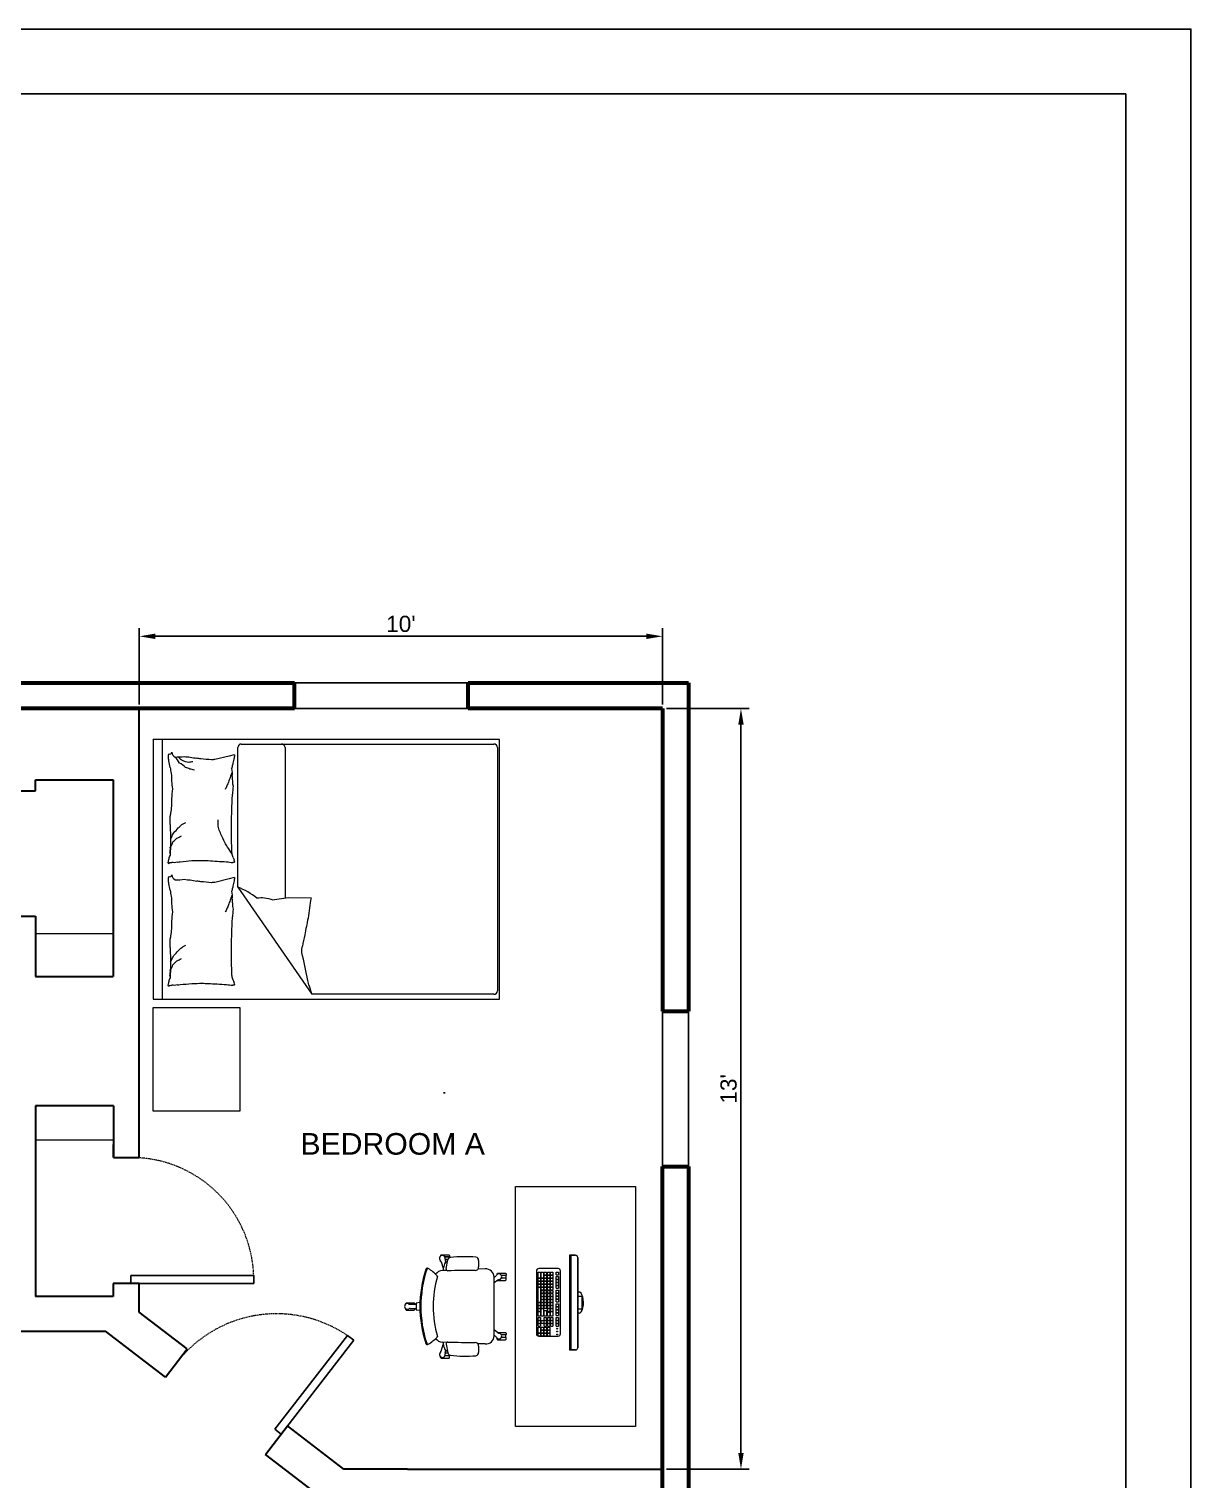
# Model space of a CAD drawing. Header units: millimetres. Extents: x 148 to 2418, y -847 to 707.
# Drawn here: x 1177.7 to 1446.6, y 371.4 to 707.1 of the extents above; entities that cross this region are included whole.
import ezdxf

# ---------------------------------------------------------------- set-up
doc = ezdxf.new("R2010")
doc.units = ezdxf.units.MM
doc.linetypes.add('ACAD_ISO03W100', pattern=[30, 12, -18])
for name, color, linetype in [('A-DETL-FINE', 250, 'Continuous'), ('A-DETL-LITE', 250, 'Continuous'), ('A-DIMS-CRIT', 250, 'Continuous'), ('A-ROOM-NAME', 250, 'Continuous'), ('A-WALL-EXTR-HEVY', 250, 'Continuous'), ('A-WALL-INTR-MEDM', 250, 'Continuous'), ('Title Blocks', 250, 'Continuous')]:
    doc.layers.add(name, color=color, linetype=linetype)
doc.styles.add('DIM_FONT', font='SIMPLEX.shx', dxfattribs={"width": 0.8})
doc.styles.get("Standard").update_dxf_attribs({"font": 'Arial.ttf'})
doc.dimstyles.new('ISO-25', dxfattribs={"dimtxt": 2.5, "dimasz": 2.5, "dimexe": 1.25, "dimexo": 0.625, "dimtad": 1, "dimtxsty": 'Standard', "dimcen": 2.5, "dimadec": 0, "dimazin": 0, "dimtfac": 1, "dimtmove": 0, "dimatfit": 3, "dimfxl": 1, "dimarcsym": 0})

# ---------------------------------------------------------------- blocks, each defined once
blk = doc.blocks.new('*D16')
at = {"layer": 'A-DIMS-CRIT', "color": 0, "lineweight": -2, "transparency": 16777216}
for p, q in [((1203.24, 550.82), (1203.24, 568.49)), ((1324.31, 550.82), (1324.31, 568.49)), ((1206.99, 566.61), (1320.56, 566.61))]:
    blk.add_line(p, q, dxfattribs=at)
at = {"layer": 'A-DIMS-CRIT', "color": 0, "transparency": 16777216}
for points in [[(1206.99, 567.24), (1206.99, 565.99), (1203.24, 566.61)], [(1320.56, 567.24), (1320.56, 565.99), (1324.31, 566.61)]]:
    blk.add_solid(points, dxfattribs=at)
at = {"layer": 'Defpoints', "color": 0, "transparency": 16777216}
for p in [(1324.31, 566.61), (1203.24, 549.89), (1324.31, 549.89)]:
    blk.add_point(p, dxfattribs=at)
at = {"layer": 'A-DIMS-CRIT', "color": 0, "transparency": 16777216, "insert": (1263.77, 569.47), "char_height": 3.75, "attachment_point": 5}
blk.add_mtext("10'", dxfattribs=at)
blk = doc.blocks.new('*D17')
at = {"layer": 'A-DIMS-CRIT', "color": 0, "lineweight": -2, "transparency": 16777216}
for p, q in [((1325.25, 549.89), (1344.33, 549.89)), ((1342.45, 546.14), (1342.45, 377.66)), ((1325.25, 373.91), (1344.33, 373.91))]:
    blk.add_line(p, q, dxfattribs=at)
at = {"layer": 'A-DIMS-CRIT', "color": 0, "transparency": 16777216}
for points in [[(1341.83, 546.14), (1343.08, 546.14), (1342.45, 549.89)], [(1341.83, 377.66), (1343.08, 377.66), (1342.45, 373.91)]]:
    blk.add_solid(points, dxfattribs=at)
at = {"layer": 'Defpoints', "color": 0, "transparency": 16777216}
for p in [(1324.31, 549.89), (1324.31, 373.91), (1342.45, 373.91)]:
    blk.add_point(p, dxfattribs=at)
at = {"layer": 'A-DIMS-CRIT', "color": 0, "transparency": 16777216, "insert": (1339.6, 461.9), "char_height": 3.75, "attachment_point": 5, "rotation": 90}
blk.add_mtext("13'", dxfattribs=at)

msp = doc.modelspace()

# ---------------------------------------------------------------- linework, layer by layer
msp.add_line((1273.598, 461), (1273.995, 461.005))
at = {"layer": 'A-DETL-FINE', "lineweight": 9}
for p, q in [((1038.509, 555.86), (1330.281, 555.86)), ((1286.58, 542.726), (1206.476, 542.726)), ((1206.476, 542.726), (1206.476, 482.648)), ((1208.573, 542.726), (1208.573, 482.648)), ((1226.043, 508.542), (1226.043, 540.891)), ((1226.844, 541.692), (1285.291, 541.692)), ((1236.961, 540.891), (1236.961, 506.067)), ((1286.092, 540.891), (1286.092, 484.587)), ((1286.58, 482.648), (1286.58, 542.726)), ((1224.031, 538.907), (1220.724, 538.079)), ((1225.234, 539.208), (1224.031, 538.907)), ((1224.031, 510.5), (1220.724, 509.673)), ((1225.234, 510.801), (1224.031, 510.5)), ((1226.043, 508.542), (1243.161, 483.786)), ((1233.958, 505.637), (1237.78, 506.184)), ((1237.78, 506.184), (1242.992, 506.114)), ((1179.24, 497.887), (1197.24, 497.887)), ((1285.291, 483.786), (1243.161, 483.786)), ((1206.476, 482.648), (1286.58, 482.648)), ((1206.476, 480.75), (1226.502, 480.75)), ((1206.476, 456.719), (1206.476, 480.75)), ((1226.502, 480.75), (1226.502, 456.719)), ((1226.502, 456.719), (1206.476, 456.719)), ((1197.241, 450.007), (1179.241, 450.007)), ((1290.272, 383.826), (1290.272, 439.349)), ((1290.272, 439.349), (1318.034, 439.349)), ((1318.034, 439.349), (1318.034, 383.826)), ((1303.124, 423.405), (1302.755, 423.405)), ((1302.755, 423.405), (1302.755, 401.511)), ((1303.124, 423.405), (1304.165, 423.405)), ((1304.165, 423.405), (1303.124, 423.405)), ((1303.124, 423.405), (1303.124, 401.511)), ((1303.124, 401.511), (1303.124, 423.405)), ((1274.21, 420.317), (1274.619, 422.342)), ((1295.133, 419.796), (1295.133, 405.221)), ((1300.164, 420.317), (1295.653, 420.317)), ((1300.685, 405.221), (1300.685, 419.796)), ((1304.685, 422.884), (1304.685, 402.032)), ((1304.685, 402.032), (1304.685, 422.884)), ((1295.536, 418.192), (1295.536, 419.505)), ((1295.536, 419.505), (1296.085, 419.505)), ((1295.536, 418.192), (1295.536, 418.804)), ((1295.536, 418.192), (1296.085, 418.192)), ((1295.536, 418.103), (1296.085, 418.103)), ((1295.536, 417.491), (1295.536, 418.103)), ((1295.536, 418.103), (1296.085, 418.103)), ((1295.536, 417.491), (1296.085, 417.491)), ((1295.536, 417.402), (1296.085, 417.402)), ((1295.536, 416.79), (1295.536, 417.402)), ((1295.536, 417.402), (1296.085, 417.402)), ((1295.536, 416.79), (1296.085, 416.79)), ((1295.536, 416.7), (1296.085, 416.7)), ((1295.536, 416.088), (1295.536, 416.7)), ((1295.536, 416.7), (1296.085, 416.7)), ((1296.085, 419.505), (1296.085, 418.192)), ((1296.085, 418.804), (1296.085, 418.192)), ((1296.085, 418.103), (1296.085, 417.491)), ((1296.085, 417.402), (1296.085, 416.79)), ((1296.085, 416.7), (1296.085, 416.088)), ((1296.194, 418.192), (1296.194, 419.505)), ((1296.194, 419.505), (1296.742, 419.505)), ((1296.194, 418.192), (1296.194, 418.804)), ((1296.194, 418.192), (1296.742, 418.192)), ((1296.194, 418.103), (1296.742, 418.103)), ((1296.194, 417.491), (1296.194, 418.103)), ((1296.194, 418.103), (1296.742, 418.103)), ((1296.194, 417.491), (1296.742, 417.491)), ((1296.194, 417.402), (1296.742, 417.402)), ((1296.194, 416.79), (1296.194, 417.402)), ((1296.194, 417.402), (1296.742, 417.402)), ((1296.194, 416.79), (1296.742, 416.79)), ((1296.194, 416.7), (1296.742, 416.7)), ((1296.194, 416.088), (1296.194, 416.7)), ((1296.194, 416.7), (1296.742, 416.7)), ((1296.742, 419.505), (1296.742, 418.192)), ((1296.742, 418.804), (1296.742, 418.192)), ((1296.742, 418.103), (1296.742, 417.491)), ((1296.742, 417.402), (1296.742, 416.79)), ((1296.742, 416.7), (1296.742, 416.088)), ((1296.933, 418.894), (1296.933, 419.505)), ((1296.933, 419.505), (1297.482, 419.505)), ((1296.933, 418.894), (1297.482, 418.894)), ((1296.933, 418.804), (1297.482, 418.804)), ((1296.933, 418.192), (1296.933, 418.804)), ((1296.933, 418.804), (1297.482, 418.804)), ((1296.933, 418.192), (1297.482, 418.192)), ((1296.933, 418.103), (1297.482, 418.103)), ((1296.933, 417.491), (1296.933, 418.103)), ((1296.933, 418.103), (1297.482, 418.103)), ((1296.933, 417.491), (1297.482, 417.491)), ((1296.933, 417.402), (1297.482, 417.402)), ((1296.933, 416.79), (1296.933, 417.402)), ((1296.933, 417.402), (1297.482, 417.402)), ((1296.933, 416.79), (1297.482, 416.79)), ((1296.933, 416.7), (1297.482, 416.7)), ((1296.933, 416.088), (1296.933, 416.7)), ((1296.933, 416.7), (1297.482, 416.7)), ((1297.482, 419.505), (1297.482, 418.894)), ((1297.482, 418.804), (1297.482, 418.192)), ((1297.482, 418.103), (1297.482, 417.491)), ((1297.482, 417.402), (1297.482, 416.79)), ((1297.482, 416.7), (1297.482, 416.088)), ((1297.658, 418.894), (1297.658, 419.505)), ((1297.658, 419.505), (1298.207, 419.505)), ((1297.658, 418.894), (1298.207, 418.894)), ((1297.658, 418.804), (1298.207, 418.804)), ((1297.658, 418.192), (1297.658, 418.804)), ((1297.658, 418.804), (1298.207, 418.804)), ((1297.658, 418.192), (1298.207, 418.192)), ((1297.658, 418.103), (1298.207, 418.103)), ((1297.658, 417.491), (1297.658, 418.103)), ((1297.658, 418.103), (1298.207, 418.103)), ((1297.658, 417.491), (1298.207, 417.491)), ((1297.658, 417.402), (1298.207, 417.402)), ((1297.658, 416.79), (1297.658, 417.402)), ((1297.658, 417.402), (1298.207, 417.402)), ((1297.658, 416.79), (1298.207, 416.79)), ((1297.658, 416.7), (1298.207, 416.7)), ((1297.658, 416.088), (1297.658, 416.7)), ((1297.658, 416.7), (1298.207, 416.7)), ((1298.207, 419.505), (1298.207, 418.894)), ((1298.207, 418.804), (1298.207, 418.192)), ((1298.207, 418.103), (1298.207, 417.491)), ((1298.207, 417.402), (1298.207, 416.79)), ((1298.207, 416.7), (1298.207, 416.088)), ((1298.412, 418.894), (1298.412, 419.505)), ((1298.412, 419.505), (1298.961, 419.505)), ((1298.412, 418.894), (1298.961, 418.894)), ((1298.412, 418.804), (1298.961, 418.804)), ((1298.412, 418.192), (1298.412, 418.804)), ((1298.412, 418.804), (1298.961, 418.804)), ((1298.412, 418.192), (1298.961, 418.192)), ((1298.412, 418.103), (1298.961, 418.103)), ((1298.412, 417.491), (1298.412, 418.103)), ((1298.412, 418.103), (1298.961, 418.103)), ((1298.412, 417.491), (1298.961, 417.491)), ((1298.412, 417.402), (1298.961, 417.402)), ((1298.412, 416.79), (1298.412, 417.402)), ((1298.412, 417.402), (1298.961, 417.402)), ((1298.412, 416.79), (1298.961, 416.79)), ((1298.412, 416.7), (1298.961, 416.7)), ((1298.412, 416.088), (1298.412, 416.7)), ((1298.412, 416.7), (1298.961, 416.7)), ((1298.961, 419.505), (1298.961, 418.894)), ((1298.961, 418.804), (1298.961, 418.192)), ((1298.961, 418.103), (1298.961, 417.491)), ((1298.961, 417.402), (1298.961, 416.79)), ((1298.961, 416.7), (1298.961, 416.088)), ((1299.683, 418.894), (1299.683, 419.505)), ((1299.683, 419.505), (1300.232, 419.505)), ((1299.683, 418.894), (1300.232, 418.894)), ((1299.683, 418.504), (1300.232, 418.504)), ((1299.683, 417.892), (1299.683, 418.504)), ((1299.683, 418.504), (1300.232, 418.504)), ((1299.683, 417.892), (1300.232, 417.892)), ((1299.683, 417.803), (1300.232, 417.803)), ((1299.683, 417.191), (1299.683, 417.803)), ((1299.683, 417.803), (1300.232, 417.803)), ((1299.683, 417.191), (1300.232, 417.191)), ((1299.683, 417.102), (1300.232, 417.102)), ((1299.683, 416.49), (1299.683, 417.102)), ((1299.683, 417.102), (1300.232, 417.102)), ((1299.683, 416.49), (1300.232, 416.49)), ((1299.683, 416.4), (1300.232, 416.4)), ((1299.683, 415.788), (1299.683, 416.4)), ((1299.683, 416.4), (1300.232, 416.4)), ((1300.232, 419.505), (1300.232, 418.894)), ((1300.232, 418.504), (1300.232, 417.892)), ((1300.232, 417.803), (1300.232, 417.191)), ((1300.232, 417.102), (1300.232, 416.49)), ((1300.232, 416.4), (1300.232, 415.788)), ((1295.536, 416.088), (1296.085, 416.088)), ((1295.536, 415.999), (1296.085, 415.999)), ((1295.536, 415.387), (1295.536, 415.999)), ((1295.536, 415.999), (1296.085, 415.999)), ((1295.536, 412.582), (1295.536, 415.999)), ((1295.536, 414.686), (1295.536, 415.298)), ((1295.536, 413.985), (1295.536, 414.596)), ((1295.536, 413.283), (1295.536, 413.895)), ((1296.085, 415.999), (1296.085, 415.387)), ((1296.085, 415.999), (1296.085, 412.582)), ((1296.085, 415.298), (1296.085, 414.686)), ((1296.085, 414.596), (1296.085, 413.985)), ((1296.085, 413.895), (1296.085, 413.283)), ((1296.194, 416.088), (1296.742, 416.088)), ((1296.194, 415.999), (1296.742, 415.999)), ((1296.194, 415.387), (1296.194, 415.999)), ((1296.194, 415.999), (1296.742, 415.999)), ((1296.194, 415.387), (1296.742, 415.387)), ((1296.194, 415.298), (1296.742, 415.298)), ((1296.194, 414.686), (1296.194, 415.298)), ((1296.194, 415.298), (1296.742, 415.298)), ((1296.194, 414.686), (1296.742, 414.686)), ((1296.194, 414.596), (1296.742, 414.596)), ((1296.194, 413.985), (1296.194, 414.596)), ((1296.194, 414.596), (1296.742, 414.596)), ((1296.194, 413.985), (1296.742, 413.985)), ((1296.194, 413.895), (1296.742, 413.895)), ((1296.194, 413.283), (1296.194, 413.895)), ((1296.194, 413.895), (1296.742, 413.895)), ((1296.194, 413.283), (1296.742, 413.283)), ((1296.194, 413.194), (1296.742, 413.194)), ((1296.194, 412.582), (1296.194, 413.194)), ((1296.194, 413.194), (1296.742, 413.194)), ((1296.742, 415.999), (1296.742, 415.387)), ((1296.742, 415.298), (1296.742, 414.686)), ((1296.742, 414.596), (1296.742, 413.985)), ((1296.742, 413.895), (1296.742, 413.283)), ((1296.742, 413.194), (1296.742, 412.582)), ((1296.933, 416.088), (1297.482, 416.088)), ((1296.933, 415.999), (1297.482, 415.999)), ((1296.933, 415.387), (1296.933, 415.999)), ((1296.933, 415.999), (1297.482, 415.999)), ((1296.933, 415.387), (1297.482, 415.387)), ((1296.933, 415.298), (1297.482, 415.298)), ((1296.933, 414.686), (1296.933, 415.298)), ((1296.933, 415.298), (1297.482, 415.298)), ((1296.933, 414.686), (1297.482, 414.686)), ((1296.933, 414.596), (1297.482, 414.596)), ((1296.933, 413.985), (1296.933, 414.596)), ((1296.933, 414.596), (1297.482, 414.596)), ((1296.933, 413.985), (1297.482, 413.985)), ((1296.933, 413.895), (1297.482, 413.895)), ((1296.933, 413.283), (1296.933, 413.895)), ((1296.933, 413.895), (1297.482, 413.895)), ((1296.933, 413.283), (1297.482, 413.283)), ((1296.933, 413.194), (1297.482, 413.194)), ((1296.933, 412.582), (1296.933, 413.194)), ((1296.933, 413.194), (1297.482, 413.194)), ((1297.482, 415.999), (1297.482, 415.387)), ((1297.482, 415.298), (1297.482, 414.686)), ((1297.482, 414.596), (1297.482, 413.985)), ((1297.482, 413.895), (1297.482, 413.283)), ((1297.482, 413.194), (1297.482, 412.582)), ((1297.658, 416.088), (1298.207, 416.088)), ((1297.658, 415.999), (1298.207, 415.999)), ((1297.658, 415.387), (1297.658, 415.999)), ((1297.658, 415.999), (1298.207, 415.999)), ((1297.658, 415.387), (1298.207, 415.387)), ((1297.658, 415.298), (1298.207, 415.298)), ((1297.658, 414.686), (1297.658, 415.298)), ((1297.658, 415.298), (1298.207, 415.298)), ((1297.658, 414.686), (1298.207, 414.686)), ((1297.658, 414.596), (1298.207, 414.596)), ((1297.658, 413.985), (1297.658, 414.596)), ((1297.658, 414.596), (1298.207, 414.596)), ((1297.658, 413.985), (1298.207, 413.985)), ((1297.658, 413.895), (1298.207, 413.895)), ((1297.658, 413.283), (1297.658, 413.895)), ((1297.658, 413.895), (1298.207, 413.895)), ((1297.658, 413.283), (1298.207, 413.283)), ((1297.658, 413.194), (1298.207, 413.194)), ((1297.658, 412.582), (1297.658, 413.194)), ((1297.658, 413.194), (1298.207, 413.194)), ((1298.207, 415.999), (1298.207, 415.387)), ((1298.207, 415.298), (1298.207, 414.686)), ((1298.207, 414.596), (1298.207, 413.985)), ((1298.207, 413.895), (1298.207, 413.283)), ((1298.207, 413.194), (1298.207, 412.582)), ((1298.412, 416.088), (1298.961, 416.088)), ((1298.412, 415.999), (1298.961, 415.999)), ((1298.412, 415.387), (1298.412, 415.999)), ((1298.412, 415.999), (1298.961, 415.999)), ((1298.412, 415.387), (1298.961, 415.387)), ((1298.412, 415.298), (1298.961, 415.298)), ((1298.412, 414.686), (1298.412, 415.298)), ((1298.412, 415.298), (1298.961, 415.298)), ((1298.412, 414.686), (1298.961, 414.686)), ((1298.412, 414.596), (1298.961, 414.596)), ((1298.412, 413.985), (1298.412, 414.596)), ((1298.412, 414.596), (1298.961, 414.596)), ((1298.412, 413.985), (1298.961, 413.985)), ((1298.412, 413.895), (1298.961, 413.895)), ((1298.412, 413.283), (1298.412, 413.895)), ((1298.412, 413.895), (1298.961, 413.895)), ((1298.412, 413.283), (1298.961, 413.283)), ((1298.412, 413.194), (1298.961, 413.194)), ((1298.412, 412.582), (1298.412, 413.194)), ((1298.412, 413.194), (1298.961, 413.194)), ((1298.961, 415.999), (1298.961, 415.387)), ((1298.961, 415.298), (1298.961, 414.686)), ((1298.961, 414.596), (1298.961, 413.985)), ((1298.961, 413.895), (1298.961, 413.283)), ((1298.961, 413.194), (1298.961, 412.582)), ((1299.683, 415.788), (1300.232, 415.788)), ((1299.683, 415.36), (1300.232, 415.36)), ((1299.683, 414.748), (1299.683, 415.36)), ((1299.683, 415.36), (1300.232, 415.36)), ((1299.683, 414.748), (1300.232, 414.748)), ((1299.683, 414.659), (1300.232, 414.659)), ((1299.683, 414.047), (1299.683, 414.659)), ((1299.683, 414.659), (1300.232, 414.659)), ((1299.683, 414.047), (1300.232, 414.047)), ((1299.683, 413.958), (1300.232, 413.958)), ((1299.683, 413.346), (1299.683, 413.958)), ((1299.683, 413.958), (1300.232, 413.958)), ((1299.683, 413.346), (1300.232, 413.346)), ((1299.683, 413.256), (1300.232, 413.256)), ((1299.683, 412.644), (1299.683, 413.256)), ((1299.683, 413.256), (1300.232, 413.256)), ((1300.232, 415.36), (1300.232, 414.748)), ((1300.232, 414.659), (1300.232, 414.047)), ((1300.232, 413.958), (1300.232, 413.346)), ((1300.232, 413.256), (1300.232, 412.644)), ((1304.969, 414.909), (1304.685, 414.909)), ((1304.685, 410.946), (1304.685, 413.97)), ((1304.685, 413.97), (1305.628, 413.97)), ((1305.628, 413.97), (1305.628, 410.946)), ((1268.183, 412.478), (1267.282, 412.346)), ((1267.282, 412.346), (1267.282, 410.817)), ((1267.282, 410.817), (1268.183, 410.685)), ((1295.536, 412.582), (1296.085, 412.582)), ((1295.536, 412.493), (1296.085, 412.493)), ((1295.536, 411.881), (1295.536, 412.493)), ((1295.536, 412.493), (1296.085, 412.493)), ((1295.536, 411.881), (1296.085, 411.881)), ((1295.536, 411.791), (1296.085, 411.791)), ((1295.536, 411.179), (1295.536, 411.791)), ((1295.536, 411.791), (1296.085, 411.791)), ((1295.536, 411.179), (1296.085, 411.179)), ((1295.536, 410.478), (1295.536, 411.09)), ((1295.536, 411.09), (1296.08, 411.09)), ((1295.536, 411.09), (1296.085, 411.09)), ((1295.536, 410.478), (1295.536, 411.09)), ((1295.536, 411.09), (1296.085, 411.09)), ((1295.536, 410.478), (1296.085, 410.478)), ((1295.536, 409.359), (1295.536, 410.387)), ((1295.536, 410.387), (1296.085, 410.387)), ((1296.085, 412.493), (1296.085, 411.881)), ((1296.085, 411.791), (1296.085, 411.179)), ((1296.085, 411.09), (1296.085, 410.478)), ((1296.085, 410.387), (1296.085, 409.359)), ((1296.194, 412.582), (1296.742, 412.582)), ((1296.194, 412.493), (1296.742, 412.493)), ((1296.194, 411.881), (1296.194, 412.493)), ((1296.194, 412.493), (1296.742, 412.493)), ((1296.194, 411.881), (1296.742, 411.881)), ((1296.194, 411.791), (1296.742, 411.791)), ((1296.194, 411.179), (1296.194, 411.791)), ((1296.194, 411.791), (1296.742, 411.791)), ((1296.194, 411.179), (1296.742, 411.179)), ((1296.194, 409.359), (1296.194, 411.09)), ((1296.194, 411.09), (1296.737, 411.09)), ((1296.737, 411.09), (1296.737, 409.359)), ((1296.742, 412.493), (1296.742, 411.881)), ((1296.742, 411.791), (1296.742, 411.179)), ((1296.928, 409.359), (1296.928, 410.651)), ((1296.928, 410.651), (1297.477, 410.651)), ((1296.933, 412.582), (1297.482, 412.582)), ((1296.933, 412.493), (1297.482, 412.493)), ((1296.933, 411.881), (1296.933, 412.493)), ((1296.933, 412.493), (1297.482, 412.493)), ((1296.933, 411.881), (1297.482, 411.881)), ((1296.933, 411.791), (1297.482, 411.791)), ((1296.933, 411.179), (1296.933, 411.791)), ((1296.933, 411.791), (1297.482, 411.791)), ((1296.933, 411.179), (1297.482, 411.179)), ((1297.477, 410.651), (1297.477, 409.359)), ((1297.482, 412.493), (1297.482, 411.881)), ((1297.482, 411.791), (1297.482, 411.179)), ((1297.653, 409.359), (1297.653, 410.257)), ((1297.653, 410.257), (1298.202, 410.257)), ((1297.658, 412.582), (1298.207, 412.582)), ((1297.658, 412.493), (1298.207, 412.493)), ((1297.658, 411.881), (1297.658, 412.493)), ((1297.658, 412.493), (1298.207, 412.493)), ((1297.658, 411.881), (1298.207, 411.881)), ((1297.658, 411.791), (1298.207, 411.791)), ((1297.658, 411.179), (1297.658, 411.791)), ((1297.658, 411.791), (1298.207, 411.791)), ((1297.658, 411.179), (1298.207, 411.179)), ((1297.658, 411.09), (1298.207, 411.09)), ((1297.658, 410.478), (1297.658, 411.09)), ((1297.658, 411.09), (1298.207, 411.09)), ((1297.658, 410.478), (1298.207, 410.478)), ((1298.202, 410.257), (1298.202, 409.359)), ((1298.207, 412.493), (1298.207, 411.881)), ((1298.207, 411.791), (1298.207, 411.179)), ((1298.207, 411.09), (1298.207, 410.478)), ((1298.407, 409.359), (1298.407, 410.377)), ((1298.407, 410.377), (1298.956, 410.377)), ((1298.412, 412.582), (1298.961, 412.582)), ((1298.412, 412.493), (1298.961, 412.493)), ((1298.412, 411.881), (1298.412, 412.493)), ((1298.412, 412.493), (1298.961, 412.493)), ((1298.412, 411.881), (1298.961, 411.881)), ((1298.412, 411.791), (1298.961, 411.791)), ((1298.412, 411.179), (1298.412, 411.791)), ((1298.412, 411.791), (1298.961, 411.791)), ((1298.412, 411.179), (1298.961, 411.179)), ((1298.412, 411.09), (1298.961, 411.09)), ((1298.412, 410.478), (1298.412, 411.09)), ((1298.412, 411.09), (1298.961, 411.09)), ((1298.412, 410.478), (1298.961, 410.478)), ((1298.956, 410.377), (1298.956, 409.359)), ((1298.961, 412.493), (1298.961, 411.881)), ((1298.961, 411.791), (1298.961, 411.179)), ((1298.961, 411.09), (1298.961, 410.478)), ((1299.682, 412.203), (1300.231, 412.203)), ((1299.682, 411.591), (1299.682, 412.203)), ((1299.682, 412.203), (1300.231, 412.203)), ((1299.682, 411.591), (1300.231, 411.591)), ((1299.682, 411.502), (1300.231, 411.502)), ((1299.682, 410.89), (1299.682, 411.502)), ((1299.682, 411.502), (1300.231, 411.502)), ((1299.682, 410.89), (1300.231, 410.89)), ((1299.683, 412.644), (1300.232, 412.644)), ((1299.683, 410.801), (1300.232, 410.801)), ((1299.683, 410.189), (1299.683, 410.801)), ((1299.683, 410.801), (1300.232, 410.801)), ((1299.683, 410.189), (1300.232, 410.189)), ((1299.683, 410.099), (1300.232, 410.099)), ((1299.683, 409.487), (1299.683, 410.099)), ((1299.683, 410.099), (1300.232, 410.099)), ((1300.231, 412.203), (1300.231, 411.591)), ((1300.231, 411.502), (1300.231, 410.89)), ((1300.232, 410.801), (1300.232, 410.189)), ((1300.232, 410.099), (1300.232, 409.487)), ((1305.628, 410.946), (1304.685, 410.946)), ((1304.987, 409.999), (1304.685, 409.999)), ((1296.08, 409.359), (1295.536, 409.359)), ((1295.537, 408.328), (1296.086, 408.328)), ((1295.537, 407.716), (1295.537, 408.328)), ((1295.537, 408.328), (1296.086, 408.328)), ((1295.537, 407.716), (1296.086, 407.716)), ((1295.539, 409.029), (1296.088, 409.029)), ((1295.539, 408.418), (1295.539, 409.029)), ((1295.539, 409.029), (1296.088, 409.029)), ((1295.539, 408.418), (1296.088, 408.418)), ((1295.539, 407.627), (1296.088, 407.627)), ((1295.539, 407.015), (1295.539, 407.627)), ((1295.539, 407.627), (1296.088, 407.627)), ((1295.539, 407.015), (1296.088, 407.015)), ((1295.539, 406.157), (1295.539, 406.769)), ((1295.539, 406.769), (1296.088, 406.769)), ((1295.539, 405.456), (1295.539, 406.769)), ((1296.086, 408.328), (1296.086, 407.716)), ((1296.088, 409.029), (1296.088, 408.418)), ((1296.088, 407.627), (1296.088, 407.015)), ((1296.088, 406.769), (1296.088, 406.157)), ((1296.088, 406.769), (1296.088, 405.456)), ((1296.737, 409.359), (1296.194, 409.359)), ((1296.194, 406.157), (1296.194, 406.769)), ((1296.194, 406.769), (1296.742, 406.769)), ((1296.264, 408.328), (1296.813, 408.328)), ((1296.264, 407.716), (1296.264, 408.328)), ((1296.264, 408.328), (1296.813, 408.328)), ((1296.264, 407.716), (1296.813, 407.716)), ((1296.742, 406.769), (1296.742, 406.157)), ((1296.813, 408.328), (1296.813, 407.716)), ((1297.477, 409.359), (1296.928, 409.359)), ((1296.933, 409.029), (1297.482, 409.029)), ((1296.933, 408.418), (1296.933, 409.029)), ((1296.933, 409.029), (1297.482, 409.029)), ((1296.933, 408.418), (1297.482, 408.418)), ((1296.933, 408.328), (1297.482, 408.328)), ((1296.933, 407.716), (1296.933, 408.328)), ((1296.933, 408.328), (1297.482, 408.328)), ((1296.933, 407.716), (1297.482, 407.716)), ((1296.933, 407.627), (1297.482, 407.627)), ((1296.933, 407.015), (1296.933, 407.627)), ((1296.933, 407.627), (1297.482, 407.627)), ((1296.933, 407.015), (1297.482, 407.015)), ((1296.933, 406.157), (1296.933, 406.769)), ((1296.933, 406.769), (1297.482, 406.769)), ((1297.482, 409.029), (1297.482, 408.418)), ((1297.482, 408.328), (1297.482, 407.716)), ((1297.482, 407.627), (1297.482, 407.015)), ((1297.482, 406.769), (1297.482, 406.157)), ((1298.202, 409.359), (1297.653, 409.359)), ((1297.658, 409.029), (1298.207, 409.029)), ((1297.658, 408.418), (1297.658, 409.029)), ((1297.658, 409.029), (1298.207, 409.029)), ((1297.658, 408.418), (1298.207, 408.418)), ((1297.658, 408.328), (1298.207, 408.328)), ((1297.658, 407.716), (1297.658, 408.328)), ((1297.658, 408.328), (1298.207, 408.328)), ((1297.658, 407.716), (1298.207, 407.716)), ((1297.658, 407.627), (1298.207, 407.627)), ((1297.658, 407.015), (1297.658, 407.627)), ((1297.658, 407.627), (1298.207, 407.627)), ((1297.658, 407.015), (1298.207, 407.015)), ((1297.658, 406.157), (1297.658, 406.769)), ((1297.658, 406.769), (1298.207, 406.769)), ((1298.207, 409.029), (1298.207, 408.418)), ((1298.207, 408.328), (1298.207, 407.716)), ((1298.207, 407.627), (1298.207, 407.015)), ((1298.207, 406.769), (1298.207, 406.157)), ((1298.956, 409.359), (1298.407, 409.359)), ((1298.412, 409.029), (1298.961, 409.029)), ((1298.412, 408.418), (1298.412, 409.029)), ((1298.412, 409.029), (1298.961, 409.029)), ((1298.412, 408.418), (1298.961, 408.418)), ((1298.412, 408.328), (1298.961, 408.328)), ((1298.412, 407.716), (1298.412, 408.328)), ((1298.412, 408.328), (1298.961, 408.328)), ((1298.412, 407.716), (1298.961, 407.716)), ((1298.412, 407.627), (1298.961, 407.627)), ((1298.412, 407.015), (1298.412, 407.627)), ((1298.412, 407.627), (1298.961, 407.627)), ((1298.412, 407.015), (1298.961, 407.015)), ((1298.961, 409.029), (1298.961, 408.418)), ((1298.961, 408.328), (1298.961, 407.716)), ((1298.961, 407.627), (1298.961, 407.015)), ((1299.683, 409.487), (1300.232, 409.487)), ((1299.688, 409.029), (1300.237, 409.029)), ((1299.688, 408.418), (1299.688, 409.029)), ((1299.688, 409.029), (1300.237, 409.029)), ((1299.688, 408.418), (1300.237, 408.418)), ((1299.688, 408.328), (1300.237, 408.328)), ((1299.688, 407.716), (1299.688, 408.328)), ((1299.688, 408.328), (1300.237, 408.328)), ((1299.688, 407.716), (1300.237, 407.716)), ((1299.688, 407.627), (1300.237, 407.627)), ((1299.688, 407.015), (1299.688, 407.627)), ((1299.688, 407.627), (1300.237, 407.627)), ((1299.688, 407.015), (1300.237, 407.015)), ((1300.237, 409.029), (1300.237, 408.418)), ((1300.237, 408.328), (1300.237, 407.716)), ((1300.237, 407.627), (1300.237, 407.015)), ((1274.208, 402.844), (1274.616, 400.819)), ((1295.539, 405.456), (1296.088, 405.456)), ((1295.539, 404.756), (1295.539, 405.368)), ((1295.539, 405.368), (1296.088, 405.368)), ((1295.539, 404.756), (1296.088, 404.756)), ((1295.653, 404.7), (1300.164, 404.7)), ((1296.088, 405.368), (1296.088, 404.756)), ((1296.194, 406.157), (1296.742, 406.157)), ((1296.194, 405.456), (1296.194, 406.067)), ((1296.194, 406.067), (1296.742, 406.067)), ((1296.194, 405.456), (1296.742, 405.456)), ((1296.194, 404.756), (1296.194, 405.368)), ((1296.194, 405.368), (1296.742, 405.368)), ((1296.194, 404.756), (1296.742, 404.756)), ((1296.742, 406.067), (1296.742, 405.456)), ((1296.742, 405.368), (1296.742, 404.756)), ((1296.933, 406.157), (1297.482, 406.157)), ((1296.933, 405.456), (1296.933, 406.067)), ((1296.933, 406.067), (1297.482, 406.067)), ((1296.933, 405.456), (1297.482, 405.456)), ((1296.933, 404.756), (1296.933, 405.368)), ((1296.933, 405.368), (1297.482, 405.368)), ((1296.933, 404.756), (1297.482, 404.756)), ((1297.482, 406.067), (1297.482, 405.456)), ((1297.482, 405.368), (1297.482, 404.756)), ((1297.658, 406.157), (1298.207, 406.157)), ((1297.658, 405.456), (1297.658, 406.067)), ((1297.658, 406.067), (1298.207, 406.067)), ((1297.658, 405.456), (1298.207, 405.456)), ((1297.658, 404.756), (1297.658, 405.368)), ((1297.658, 405.368), (1298.207, 405.368)), ((1297.658, 404.756), (1298.207, 404.756)), ((1298.207, 406.067), (1298.207, 405.456)), ((1298.207, 405.368), (1298.207, 404.756)), ((1302.755, 401.511), (1303.124, 401.511)), ((1304.165, 401.511), (1303.124, 401.511)), ((1303.124, 401.511), (1304.165, 401.511)), ((1318.034, 383.826), (1290.272, 383.826))]:
    msp.add_line(p, q, dxfattribs=at)
at = {"layer": 'A-DETL-FINE', "lineweight": 9, "ltscale": 2}
for p, q in [((1272.966, 423.396), (1273.089, 423.528)), ((1272.966, 423.396), (1272.966, 423.237)), ((1273.089, 423.528), (1274.924, 423.528)), ((1275.012, 423.023), (1273.954, 423.023)), ((1275.012, 422.988), (1273.973, 422.988)), ((1274.924, 423.528), (1275.047, 423.396)), ((1275.047, 423.059), (1275.012, 423.023)), ((1275.012, 422.988), (1275.012, 422.83)), ((1275.047, 423.396), (1275.047, 423.059)), ((1272.965, 422.004), (1272.965, 422.163)), ((1272.965, 422.004), (1273.089, 421.872)), ((1273.089, 421.872), (1273.127, 421.872)), ((1273.111, 421.924), (1273.588, 420.407)), ((1274.394, 419.895), (1273.397, 419.853)), ((1273.753, 421.122), (1273.674, 420.797)), ((1274.636, 422.411), (1274.013, 422.411)), ((1274.626, 422.376), (1274.015, 422.376)), ((1274.045, 422.227), (1274.199, 421.769)), ((1274.164, 421.872), (1274.382, 421.872)), ((1283.285, 420.271), (1281.582, 420.199)), ((1281.758, 422.204), (1281.745, 420.742)), ((1285.344, 404.789), (1285.346, 418.386)), ((1285.62, 418.454), (1285.346, 418.259)), ((1286.198, 417.659), (1285.346, 417.029)), ((1286.03, 419.138), (1286.154, 419.27)), ((1286.03, 419.138), (1286.03, 418.964)), ((1286.138, 417.614), (1287.988, 417.614)), ((1286.154, 419.27), (1287.989, 419.27)), ((1288.077, 418.766), (1287.019, 418.766)), ((1288.077, 418.118), (1287.019, 418.119)), ((1288.077, 418.73), (1287.037, 418.731)), ((1288.077, 418.154), (1287.037, 418.154)), ((1287.988, 417.614), (1288.112, 417.746)), ((1287.989, 419.27), (1288.112, 419.138)), ((1288.112, 418.801), (1288.077, 418.766)), ((1288.077, 418.73), (1288.077, 418.154)), ((1288.112, 418.083), (1288.077, 418.118)), ((1288.112, 419.138), (1288.112, 418.801)), ((1288.112, 417.746), (1288.112, 418.083)), ((1264.879, 412.269), (1265.003, 412.401)), ((1264.879, 412.269), (1264.879, 412.111)), ((1264.879, 410.877), (1264.879, 411.036)), ((1264.879, 410.877), (1265.002, 410.745)), ((1265.002, 410.745), (1266.837, 410.745)), ((1265.003, 412.401), (1266.838, 412.401)), ((1265.945, 412.064), (1267.282, 412.076)), ((1265.945, 411.082), (1267.282, 411.07)), ((1266.837, 410.745), (1266.961, 410.877)), ((1266.838, 412.401), (1266.961, 412.269)), ((1266.961, 412.269), (1266.961, 412.073)), ((1266.961, 410.877), (1266.961, 411.072)), ((1274.392, 403.266), (1273.395, 403.308)), ((1283.283, 402.887), (1281.58, 402.96)), ((1286.196, 405.499), (1285.344, 406.129)), ((1285.618, 404.704), (1285.344, 404.899)), ((1286.028, 404.019), (1286.028, 404.194)), ((1286.028, 404.019), (1286.152, 403.887)), ((1286.136, 405.543), (1287.987, 405.543)), ((1286.152, 403.887), (1287.986, 403.887)), ((1288.075, 405.039), (1287.017, 405.039)), ((1288.075, 404.391), (1287.017, 404.392)), ((1288.075, 405.003), (1287.035, 405.004)), ((1288.075, 404.427), (1287.035, 404.427)), ((1287.986, 403.887), (1288.11, 404.019)), ((1287.987, 405.543), (1288.11, 405.411)), ((1288.11, 405.074), (1288.075, 405.039)), ((1288.075, 404.427), (1288.075, 405.003)), ((1288.11, 404.356), (1288.075, 404.391)), ((1288.11, 405.411), (1288.11, 405.074)), ((1288.11, 404.019), (1288.11, 404.356)), ((1272.962, 401.157), (1273.086, 401.289)), ((1272.962, 401.157), (1272.962, 400.999)), ((1272.962, 399.766), (1272.962, 399.924)), ((1272.962, 399.766), (1273.086, 399.634)), ((1273.086, 401.289), (1273.124, 401.289)), ((1273.086, 399.634), (1274.921, 399.633)), ((1273.108, 401.237), (1273.586, 402.754)), ((1273.751, 402.039), (1273.671, 402.365)), ((1275.009, 400.138), (1273.951, 400.138)), ((1275.009, 400.173), (1273.969, 400.173)), ((1274.633, 400.75), (1274.01, 400.75)), ((1274.623, 400.785), (1274.012, 400.785)), ((1274.042, 400.934), (1274.196, 401.392)), ((1274.162, 401.289), (1274.379, 401.289)), ((1274.921, 399.633), (1275.044, 399.765)), ((1275.009, 400.173), (1275.009, 400.331)), ((1275.044, 400.102), (1275.009, 400.138)), ((1275.044, 399.765), (1275.044, 400.102)), ((1281.742, 402.417), (1281.755, 400.955))]:
    msp.add_line(p, q, dxfattribs=at)
at = {"layer": 'A-DETL-FINE', "lineweight": 9}
for centre in [(1299.94, 406.444), (1299.94, 405.757), (1299.94, 405.068)]:
    msp.add_circle(centre, 0.09, dxfattribs=at)
for centre, radius, start, end in [((1226.844, 540.891), 0.801, 90, 180), ((1236.16, 540.891), 0.801, 0, 90), ((1285.291, 540.891), 0.801, 0, 90), ((1206.43, 539.433), 3.621, 348.72762, 0), ((1203.597, 537.779), 6.454, 0, 8.43719), ((1210.286, 539.903), 0.526, 243.41948, 348.72762), ((1198.303, 534.467), 12.206, 8.43719, 15.74398), ((1212.167, 539.906), 1.369, 184.40021, 243.41948), ((1211.542, 558.386), 19.699, 270, 276.23236), ((1207.584, 534.732), 5.605, 27.20359, 44.90238), ((1209.814, 536.05), 3.599, 36.26407, 48.55709), ((1209.989, 532.318), 5.605, 44.90238, 62.60117), ((1211.813, 536.274), 2.107, 48.55709, 64.64488), ((1210.959, 532.236), 6.052, 64.64488, 68.18508), ((1210.9, 529.91), 8.233, 68.18508, 71.2201), ((1215.055, 546.857), 8.17, 260.31563, 270), ((1213.959, 535.304), 2.249, 71.2201, 90), ((1215.613, 533.887), 3.666, 90, 104.68511), ((1222.52, 573.217), 35.327, 257.80162, 260.31563), ((1214.808, 525.815), 12.701, 77.80162, 81.99495), ((1216.265, 511.873), 26.385, 81.99495, 87.33512), ((1220.598, 535.37), 2.712, 87.33512, 104.04519), ((1233.937, 535.406), 9.199, 162.61359, 170.5159), ((1235.975, 537.383), 10.844, 170.5159, 175.91706), ((1225.27, 539.205), 0.0367, 175.91706, 284.04494), ((1219.995, 537.532), 9.702, 187.54685, 195.74398), ((1238, 534.899), 27.343, 180, 187.54685), ((1212.366, 530.901), 5.605, 62.60117, 73.48502), ((1214.395, 530.299), 5.605, 73.48502, 84.36887), ((1251.781, 523.049), 29.585, 158.34226, 160.57202), ((1252.547, 525.22), 29.585, 160.57202, 162.80178), ((1220.098, 537.459), 4.796, 342.61359, 353.56595), ((1218.949, 534.855), 5.844, 353.56595, 11.55856), ((1233.96, 533.758), 9.214, 177.25094, 191.55856), ((1252.671, 526.853), 42.014, 173.9133, 180), ((1250.263, 519.37), 29.585, 154.68893, 156.51559), ((1251.015, 521.1), 29.585, 156.51559, 158.34226), ((1281.014, 527.383), 56.263, 175.38242, 177.25094), ((1090.065, 530.658), 134.662, 357.39037, 359.02962), ((1176.144, 532.299), 48.721, 355.38242, 357.39037), ((1204.345, 525.621), 6.103, 349.81012, 357.46141), ((1198.789, 523.57), 11.603, 357.46141, 4.80185), ((1231.521, 523.103), 21.199, 169.81012, 173.9133), ((1210.607, 523.389), 10.896, 356.4448, 4.08277), ((995.553, 523.381), 229.037, 359.02962, 0.28654), ((1245.353, 523.408), 34.974, 180.57574, 184.80185), ((1270.317, 518.487), 59.848, 178.09211, 180.57574), ((1202.171, 523.992), 9.373, 332.76041, 339.13972), ((1208.519, 522.564), 3.075, 321.61143, 332.76041), ((1199.934, 532.016), 15.686, 316.18849, 321.61143), ((1210.637, 523.687), 3.973, 288.43965, 306.17665), ((1206.549, 529.281), 9.02, 309.03494, 316.18849), ((1212.121, 524.776), 1.975, 298.31676, 309.03494), ((1210.231, 530.622), 8.018, 293.00277, 298.31676), ((1219.31, 521.894), 2.322, 4.08277, 20.67428), ((1203.135, 513.7), 20.292, 20.67428, 24.32653), ((1170.781, 495.269), 57.366, 24.32653, 26.49848), ((1206.456, 517.509), 3.973, 344.06476, 4.21588), ((1243.208, 514.873), 32.874, 174.74081, 178.09211), ((1207.207, 520.142), 3.973, 323.91364, 344.06476), ((1208.683, 522.258), 3.973, 306.17665, 323.91364), ((1212.45, 512.24), 12.522, 26.49848, 32.13498), ((1199.996, 500.745), 29.183, 32.13498, 35.82629), ((1178.027, 516.596), 46.621, 0.28654, 3.57397), ((1208.906, 514.977), 1.157, 329.34875, 4.30254), ((1208.967, 514.014), 1.006, 4.30254, 21.7883), ((1209.924, 513.961), 0.137, 21.7883, 70.43603), ((1210.142, 514.031), 0.0929, 70.43603, 191.89306), ((1212.21, 514.866), 2.16, 149.34875, 174.74081), ((1210.109, 514.277), 0.171, 291.9904, 11.89306), ((1210.505, 514.894), 0.625, 248.57902, 291.9904), ((1210.924, 513.015), 1.313, 68.57902, 98.13348), ((1213.471, 504.602), 9.854, 98.13348, 102.10946), ((1211.015, 522.23), 7.944, 277.6809, 282.10946), ((1210.533, 550.969), 36.57, 273.36875, 277.6809), ((1216.195, 541.901), 27.184, 268.36691, 273.36875), ((1220.707, 569.366), 54.68, 266.94504, 268.36691), ((1252.535, 1059.817), 546.13, 266.49514, 266.94504), ((1225.663, 527.131), 12.864, 260.00164, 266.49514), ((1218.951, 515.528), 5.843, 3.57397, 12.86904), ((1223.17, 515.06), 1.814, 12.86904, 27.28412), ((1225.099, 513.55), 0.774, 80.00164, 106.69777), ((1227.89, 516.323), 3.073, 196.22115, 207.28412), ((1228.635, 515.349), 3.504, 187.12039, 196.22115), ((1225.286, 514.319), 0.0529, 106.69777, 187.12039), ((1206.43, 511.027), 3.621, 348.72762, 0), ((1203.597, 509.372), 6.454, 0, 8.43719), ((1210.286, 511.497), 0.526, 243.41948, 348.72762), ((1212.167, 511.499), 1.369, 184.40021, 243.41948), ((1211.542, 529.98), 19.699, 270, 276.23236), ((1215.055, 518.45), 8.17, 260.31563, 270), ((1222.52, 544.81), 35.327, 257.80162, 260.31563), ((1235.975, 508.976), 10.844, 170.5159, 175.91706), ((1225.27, 510.799), 0.0367, 175.91706, 284.04494), ((1198.303, 506.06), 12.206, 8.43719, 15.74398), ((1219.995, 509.125), 9.702, 187.54685, 195.74398), ((1214.808, 497.409), 12.701, 77.80162, 81.99495), ((1216.265, 483.467), 26.385, 81.99495, 87.33512), ((1220.598, 506.964), 2.712, 87.33512, 104.04519), ((1220.098, 509.053), 4.796, 342.61359, 353.56595), ((1218.949, 506.449), 5.844, 353.56595, 11.55856), ((1233.937, 507), 9.199, 162.61359, 170.5159), ((1220.868, 494.439), 15.022, 50.35546, 69.85116), ((1238, 506.493), 27.343, 180, 187.54685), ((1250.263, 490.964), 29.585, 154.68893, 156.51559), ((1251.015, 492.694), 29.585, 156.51559, 158.34226), ((1251.781, 494.643), 29.585, 158.34226, 160.57202), ((1252.547, 496.814), 29.585, 160.57202, 162.80178), ((1233.96, 505.352), 9.214, 177.25094, 191.55856), ((1231.473, 498.865), 7.214, 69.85116, 98.13558), ((1392.317, 481.139), 151.399, 170.50498, 172.308), ((1252.671, 498.447), 42.014, 173.9133, 180), ((1176.144, 503.893), 48.721, 355.38242, 357.39037), ((1281.014, 498.976), 56.263, 175.38242, 177.25094), ((1343.789, 480.429), 103.653, 168.32586, 170.50498), ((1204.345, 497.215), 6.103, 349.81012, 357.46141), ((1231.521, 494.697), 21.199, 169.81012, 173.9133), ((1090.065, 502.251), 134.662, 357.39037, 359.02962), ((1339.659, 474.536), 100.762, 166.8096, 168.32586), ((1198.789, 495.164), 11.603, 357.46141, 4.80185), ((1245.353, 495.001), 34.974, 180.57574, 184.80185), ((1199.934, 503.61), 15.686, 316.18849, 321.61143), ((1206.549, 500.875), 9.02, 309.03494, 316.18849), ((1212.121, 496.37), 1.975, 298.31676, 309.03494), ((1210.231, 502.216), 8.018, 293.00277, 298.31676), ((995.553, 494.975), 229.037, 359.02962, 0.28654), ((1233.276, 495.97), 7.776, 346.8096, 352.26962), ((1238.56, 493.762), 2.328, 352.26962, 10.72756), ((1207.207, 491.735), 3.973, 323.91364, 344.06476), ((1270.317, 490.081), 59.848, 178.09211, 180.57574), ((1202.171, 495.586), 9.373, 332.76041, 339.13972), ((1208.519, 494.158), 3.075, 321.61143, 332.76041), ((1208.683, 493.852), 3.973, 306.17665, 323.91364), ((1210.637, 495.281), 3.973, 288.43965, 306.17665), ((1178.027, 488.19), 46.621, 0.28654, 3.57397), ((1082.199, 457.035), 162.793, 10.72756, 12.92554), ((1212.21, 486.46), 2.16, 149.34875, 174.74081), ((1206.456, 489.103), 3.973, 344.06476, 4.21588), ((1243.208, 486.466), 32.874, 174.74081, 178.09211), ((1218.951, 487.121), 5.843, 3.57397, 12.86904), ((1223.17, 486.654), 1.814, 12.86904, 27.28412), ((1227.89, 487.917), 3.073, 196.22115, 207.28412), ((1216.829, 480.108), 26.33, 12.92554, 15.93519), ((1208.906, 486.571), 1.157, 329.34875, 4.30254), ((1208.967, 485.608), 1.006, 4.30254, 21.7883), ((1209.924, 485.554), 0.137, 21.7883, 70.43603), ((1210.142, 485.624), 0.0929, 70.43603, 191.89306), ((1210.109, 485.871), 0.171, 291.9904, 11.89306), ((1210.505, 486.488), 0.625, 248.57902, 291.9904), ((1210.924, 484.608), 1.313, 68.57902, 98.13348), ((1213.471, 476.196), 9.854, 98.13348, 102.10946), ((1211.015, 493.823), 7.944, 277.6809, 282.10946), ((1210.533, 522.563), 36.57, 273.36875, 277.6809), ((1216.195, 513.495), 27.184, 268.36691, 273.36875), ((1220.707, 540.96), 54.68, 266.94504, 268.36691), ((1252.535, 1031.41), 546.13, 266.49514, 266.94504), ((1225.663, 498.725), 12.864, 260.00164, 266.49514), ((1225.099, 485.144), 0.774, 80.00164, 106.69777), ((1228.635, 486.942), 3.504, 187.12039, 196.22115), ((1225.286, 485.913), 0.0529, 106.69777, 187.12039), ((1172.484, 463.607), 73.501, 15.93519, 17.73639), ((1285.291, 484.587), 0.801, 270, 0), ((1304.165, 422.884), 0.521, 0, 90), ((1295.653, 419.796), 0.521, 90, 180), ((1300.164, 419.796), 0.521, 0, 90), ((1295.653, 405.221), 0.521, 180, 270), ((1300.164, 405.221), 0.521, 270, 0), ((1304.165, 402.032), 0.521, 270, 0)]:
    msp.add_arc(centre, radius, start, end, dxfattribs=at)
at = {"layer": 'A-DETL-FINE', "linetype": 'ACAD_ISO03W100', "lineweight": 9, "ltscale": 0.002}
for centre, radius, start, end in [((1201.396, 417.679), 28.352, 358.39977, 92.33604), ((1234.997, 380.645), 29.24, 52.19954, 142.44337)]:
    msp.add_arc(centre, radius, start, end, dxfattribs=at)
at = {"layer": 'A-DETL-FINE', "lineweight": 9, "ltscale": 2}
for centre, radius, start, end in [((1273.375, 422.7), 0.663, 346.52446, 229.45948), ((1278.617, 393.844), 29.238, 85.07922, 96.63635), ((1281.063, 422.277), 0.699, 353.97921, 84.94741), ((1295.959, 411.577), 27.791, 161.98827, 197.99568), ((1295.959, 411.577), 27.57, 161.98827, 197.99568), ((1269.89, 420.032), 0.385, 55.36516, 158.88805), ((1270.099, 419.964), 0.385, 88.6113, 158.88805), ((1264.639, 411.616), 10.304, 43.22957, 57.93944), ((1273.491, 417.797), 2.076, 92.59474, 144.06118), ((1272.45, 421.707), 0.696, 18.20154, 44.70741), ((1281.545, 418.868), 8.104, 166.23381, 172.86501), ((1274.829, 420.859), 1.107, 105.40493, 166.23381), ((1274.708, 422.44), 0.696, 171.27654, 197.78241), ((1274.625, 420.247), 0.42, 170.3732, 272.3452), ((1275.284, 422.208), 0.679, 93.91648, 168.59968), ((1280.22, 228.518), 191.391, 89.77676, 91.67011), ((1280.978, 420.676), 0.769, 269.05231, 4.94213), ((1283.368, 418.294), 1.979, 2.16543, 92.41103), ((1295.269, 411.578), 24.054, 163.19676, 196.78717), ((1271.76, 418.313), 0.529, 24.38816, 43.02366), ((1285.21, 419.015), 0.696, 306.20154, 332.7074), ((1286.44, 418.442), 0.663, 274.52446, 157.45949), ((1286.605, 417.095), 0.696, 99.27654, 125.78241), ((1265.289, 411.573), 0.663, 58.52447, 301.45948), ((1265.948, 412.76), 0.696, 243.27654, 269.78243), ((1265.948, 410.386), 0.696, 90.20154, 116.70741), ((1269.887, 403.13), 0.385, 201.0959, 304.61874), ((1270.097, 403.198), 0.385, 201.0959, 271.3726), ((1264.639, 411.547), 10.304, 302.04452, 316.75437), ((1273.49, 405.382), 2.076, 216.26397, 267.38921), ((1271.758, 404.849), 0.529, 316.96029, 335.59581), ((1281.543, 404.291), 8.104, 187.11894, 193.75015), ((1274.622, 402.914), 0.42, 87.63877, 189.61074), ((1280.271, 594.642), 191.391, 268.31383, 270.20718), ((1280.976, 402.483), 0.769, 355.04182, 90.93164), ((1283.367, 404.865), 1.979, 267.57291, 357.81851), ((1285.207, 404.142), 0.696, 27.27654, 53.78241), ((1286.438, 404.715), 0.663, 202.52447, 85.45949), ((1286.603, 406.063), 0.696, 234.20154, 260.7074), ((1273.372, 400.461), 0.663, 130.52447, 13.45948), ((1272.447, 401.455), 0.696, 315.27654, 341.78243), ((1274.826, 402.302), 1.107, 193.75015, 254.57903), ((1274.705, 400.721), 0.696, 162.20154, 188.70741), ((1275.281, 400.953), 0.679, 191.38427, 266.06746), ((1278.622, 429.316), 29.238, 263.3476, 274.90474), ((1281.06, 400.882), 0.699, 275.03654, 6.00474)]:
    msp.add_arc(centre, radius, start, end, dxfattribs=at)
at = {"layer": 'A-DETL-FINE', "lineweight": 9}
msp.add_ellipse((1304.978, 412.454), major_axis=(0.009, -2.455), ratio=0.422033, start_param=6.2799588, end_param=9.4843481, dxfattribs=at)
at = {"layer": 'A-DETL-LITE', "lineweight": 25}
for p, q in [((1239.133, 555.86), (1279.308, 555.86)), ((1239.133, 549.887), (1279.308, 549.887)), ((1324.308, 479.887), (1324.308, 443.914)), ((1330.281, 479.887), (1330.281, 443.914)), ((1199.529, 416.887), (1229.737, 416.887)), ((1201.324, 416.887), (1201.324, 418.716)), ((1201.324, 418.716), (1229.737, 418.716)), ((1229.737, 416.887), (1201.324, 416.887)), ((1229.737, 418.716), (1229.737, 416.887)), ((1234.614, 383.181), (1251.415, 404.84)), ((1252.918, 403.749), (1236.081, 382.043)), ((1236.081, 382.043), (1234.614, 383.181))]:
    msp.add_line(p, q, dxfattribs=at)
at = {"layer": 'A-DETL-LITE'}
msp.add_line((1252.918, 403.749), (1251.415, 404.84), dxfattribs=at)
at = {"layer": 'A-WALL-EXTR-HEVY', "lineweight": 60}
for p, q in [((1102.581, 555.86), (1239.133, 555.86)), ((1239.133, 549.887), (1239.133, 555.86)), ((1279.308, 555.86), (1330.281, 555.86)), ((1279.308, 549.887), (1279.308, 555.86)), ((1330.281, 555.86), (1330.281, 479.887)), ((1330.281, 555.86), (1330.281, 479.887)), ((1239.133, 549.887), (1102.581, 549.887)), ((1324.308, 549.887), (1279.308, 549.887)), ((1324.308, 549.887), (1324.308, 479.887)), ((1324.308, 479.887), (1330.281, 479.887)), ((1324.308, 194.694), (1324.308, 443.914)), ((1324.308, 443.914), (1330.281, 443.914)), ((1330.281, 443.914), (1330.281, 194.694)), ((1330.281, 443.914), (1330.281, 194.694))]:
    msp.add_line(p, q, dxfattribs=at)
at = {"layer": 'A-WALL-EXTR-HEVY', "lineweight": 30}
msp.add_line((1324.308, 549.887), (1279.308, 549.887), dxfattribs=at)
at = {"layer": 'A-WALL-INTR-MEDM', "lineweight": 30}
for p, q in [((1203.24, 446.007), (1203.24, 549.887)), ((1173.24, 530.887), (1179.24, 530.887)), ((1179.24, 530.887), (1179.24, 533.387)), ((1179.24, 533.387), (1197.24, 533.387)), ((1197.24, 533.387), (1197.24, 487.887)), ((1173.24, 501.887), (1179.24, 501.887)), ((1179.24, 501.887), (1179.24, 489.887)), ((1179.24, 501.887), (1179.24, 487.887)), ((1179.24, 487.887), (1197.24, 487.887)), ((1197.241, 458.007), (1179.241, 458.007)), ((1179.241, 458.007), (1179.241, 413.887)), ((1197.241, 458.007), (1197.241, 446.007)), ((1197.241, 446.007), (1197.241, 449.007)), ((1197.241, 446.007), (1203.24, 446.007)), ((1203.24, 416.887), (1197.24, 416.887)), ((1203.24, 416.887), (1197.24, 416.887)), ((1197.24, 416.887), (1197.24, 413.887)), ((1203.24, 410.269), (1203.24, 416.887)), ((1197.24, 413.887), (1179.241, 413.887)), ((1214.356, 401.735), (1203.24, 410.269)), ((1170.721, 405.887), (1195.4, 405.887)), ((1209.278, 395.2), (1195.4, 405.887)), ((1209.278, 395.2), (1214.356, 401.735)), ((1232.453, 377.354), (1237.541, 383.935)), ((1250.594, 373.914), (1237.541, 383.935)), ((1247.308, 365.914), (1232.453, 377.354)), ((1265.279, 373.914), (1250.594, 373.914)), ((1265.279, 373.914), (1324.308, 373.914))]:
    msp.add_line(p, q, dxfattribs=at)
at = {"layer": 'Title Blocks'}
for p in [(937.26, 692.113), (1431.53, 52.468)]:
    msp.add_line(p, (1431.53, 692.113), dxfattribs=at)
msp.add_lwpolyline([(922.26, 707.113), (1446.57, 707.113), (1446.57, 37.469), (922.26, 37.469)], close=True, dxfattribs=at)

# ---------------------------------------------------------------- texts
at = {"layer": 'A-DETL-FINE', "lineweight": 9, "style": 'DIM_FONT', "oblique": -180, "text_generation_flag": 4, "width": 0.8, "flags": 9}
for tag, s in [('YSIZE', '2000'), ('XSIZE', '1500')]:
    msp.add_attdef(tag, (1206.476, 542.726), s, height=0.02, rotation=270, dxfattribs=at)
at = {"layer": 'A-ROOM-NAME'}
msp.add_text('BEDROOM A', height=5, dxfattribs=at).set_placement((1240.523, 446.689))

# ---------------------------------------------------------------- dimensions: what is measured, and where the dimension line sits
at = {"layer": 'A-DIMS-CRIT'}
dim = msp.add_linear_dim(base=(1324.308, 566.614), p1=(1203.24, 549.887), p2=(1324.308, 549.887), text="10'", dimstyle='ISO-25', override={"dimscale": 1.5}, dxfattribs=at)
dim.commit()
dim.dimension.update_dxf_attribs({"geometry": '*D16', "text_midpoint": (1263.774, 569.467)})
dim = msp.add_linear_dim(base=(1342.453, 373.914), p1=(1324.308, 549.887), p2=(1324.308, 373.914), angle=90, text="13'", dimstyle='ISO-25', override={"dimscale": 1.5}, dxfattribs=at)
dim.commit()
dim.dimension.update_dxf_attribs({"geometry": '*D17', "text_midpoint": (1339.599, 461.901)})

doc.saveas('drawing.dxf')
